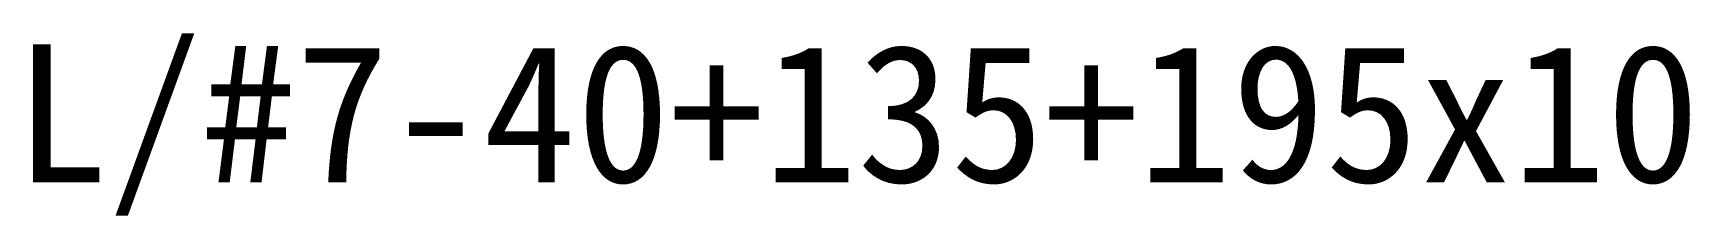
# Model space of a CAD drawing. Header units: millimetres. Extents: x 2268 to 2689, y 1548 to 1594.
import ezdxf

# ---------------------------------------------------------------- set-up
doc = ezdxf.new("R2010")
doc.units = ezdxf.units.MM
doc.styles.add('標楷體', font='kaiu.ttf')

msp = doc.modelspace()

# ---------------------------------------------------------------- texts
at = {"style": '標楷體'}
msp.add_text('L/#7-40+135+195x10', height=35, dxfattribs=at).set_placement((2263.24, 1556.34))

doc.saveas('drawing.dxf')
